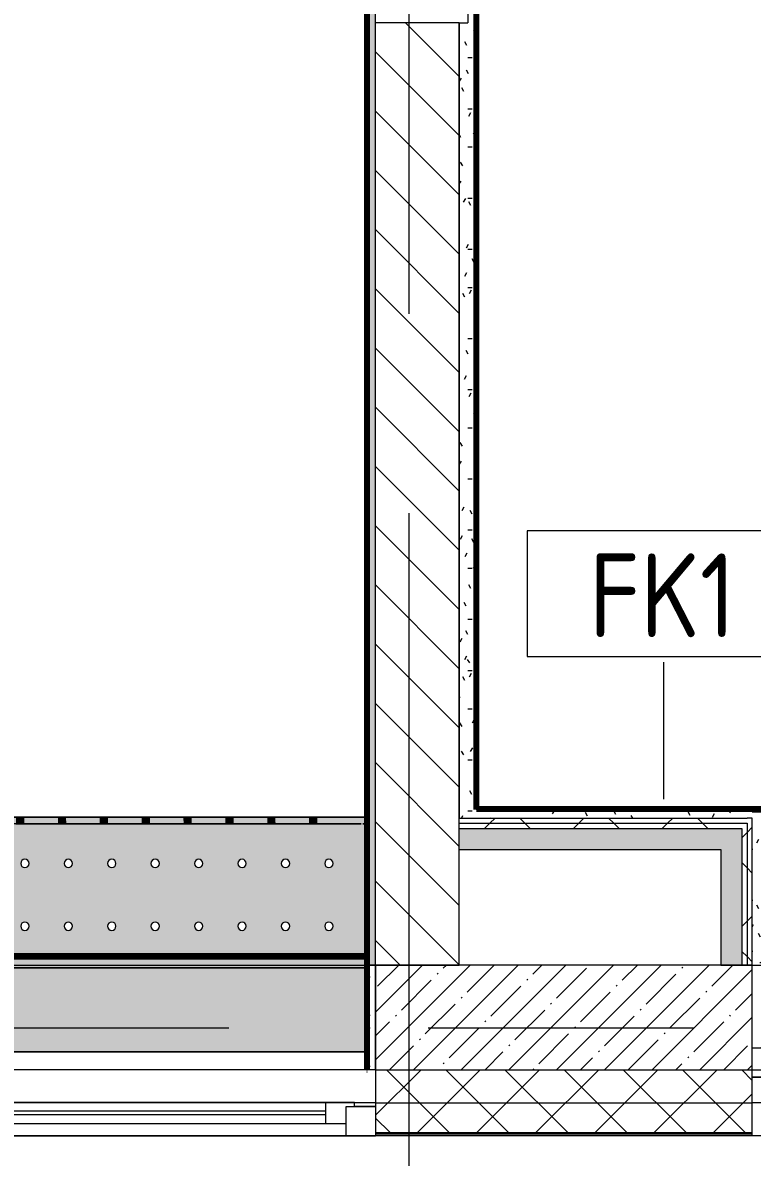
# Model space of a CAD drawing. Header units: millimetres. Extents: x 81731 to 272849, y -8553 to 29000.
# Drawn here: x 106287 to 108030, y -309 to 2400 of the extents above; entities that cross this region are included whole.
import ezdxf

# ---------------------------------------------------------------- set-up
doc = ezdxf.new("R2010")
doc.units = ezdxf.units.MM
doc.linetypes.add('Осевая', pattern=[3175, 635, -476.25, 1587.5, -476.25])
for name, color, linetype, lineweight in [('A-GLAZ', 7, 'Continuous', 9), ('A-GLAZ-1', 7, 'Continuous', 13), ('A-WALL', 7, 'Continuous', 9), ('A-WALL-IDEN', 7, 'Continuous', 9), ('I-WALL', 7, 'Continuous', 9), ('S-COLS', 7, 'Continuous', 9), ('Оси', 7, 'Continuous', 9), ('Оси-2', 7, 'Осевая', 9)]:
    doc.layers.add(name, color=color, linetype=linetype, lineweight=lineweight)
for name, color, linetype, lineweight, true_color in [('A-WALL-1', 7, 'Continuous', 9, 0xc0c0c0), ('I-WALL-17', 7, 'Continuous', 80, 0xffd2ff), ('I-WALL-4', 7, 'Continuous', 9, 0xc0c0c0), ('I-WALL-7', 7, 'Continuous', 80, 0xff80c0), ('S-WALL-ANLY', 7, 'Continuous', 13, 0x008040), ('S-WALL-ANLY-1', 7, 'Continuous', 5, 0x008040), ('Знаки-1', 9, 'Continuous', 9, 0x808080), ('Знаки-2', 7, 'Continuous', 9, 0xc1bbaf), ('Знаки-4', 7, 'Continuous', 9, 0xaba79f), ('Знаки-5', 7, 'Continuous', 9, 0xd4ccbd), ('Знаки-6', 7, 'Continuous', 9, 0xd1cabb), ('Знаки-7', 7, 'Continuous', 9, 0xccc5b7), ('Знаки-8', 7, 'Continuous', 9, 0xd5cdbe)]:
    doc.layers.add(name, color=color, linetype=linetype, lineweight=lineweight, true_color=true_color)
doc.layers.add('Знаки-3', color=7, linetype='Continuous', lineweight=9, transparency=0.5)
doc.styles.add('GOST Common_1', font='GOST_Common.ttf', dxfattribs={"width": 0.9, "height": 200})
pattern_1 = [(0, (0, 0), (121.92, 30.48), [10.058, -81.382, 10.058, -81.382, -487.68]), (0, (0, 0), (121.92, 30.48), [-182.88, 10.058, -172.822, 10.058, -81.382, -213.36]), (0, (0, 0), (121.92, 30.48), [-457.2, 10.058, -50.902, 10.058, -142.342]), (120, (45.72, 15.24), (-87.356454, 90.345817), [10.058, -81.382, 10.058, -81.382, -487.68]), (120, (45.72, 15.24), (-87.356454, 90.345817), [-182.88, 10.058, -172.822, 10.058, -81.382, -213.36]), (120, (45.72, 15.24), (-87.356454, 90.345817), [-457.2, 10.058, -50.902, 10.058, -142.342]), (240, (60.96, 76.2), (-34.563546, -120.825817), [10.058, -81.382, 10.058, -81.382, -487.68]), (240, (60.96, 76.2), (-34.563546, -120.825817), [-182.88, 10.058, -172.822, 10.058, -81.382, -213.36]), (240, (60.96, 76.2), (-34.563546, -120.825817), [-457.2, 10.058, -50.902, 10.058, -142.342])]
pattern_2 = [(45, (0, 0), (-106.06602, 106.06602), []), (135, (0, 0), (-106.06602, -106.06602), [])]

# ---------------------------------------------------------------- blocks, each defined once
blk = doc.blocks.new('120_Окно_СКБ_1Ст - 120_Окно_СКБ_1Ст 900х2500_h_ с форточкой-V5-План отделки стен 2 этажа в осях 23-33')
at = {"layer": 'A-GLAZ'}
for p, q in [((450, -57), (-450, -57)), ((-330, -107), (330, -107)), ((-430, -127), (-422.7, -127)), ((-422.7, -127), (-400, -127)), ((330, -117), (-330, -117)), ((400, -127), (430, -127))]:
    blk.add_line(p, q, dxfattribs=at)
at = {"layer": 'A-GLAZ-1'}
for p, q in [((-450, -127), (-450, -57)), ((-450, -57), (-380, -57)), ((-380, -57), (-380, -127)), ((380, -127), (380, -57)), ((380, -57), (450, -57)), ((450, -57), (450, -127)), ((380, -87), (-380, -87)), ((-380, -87), (-380, -127)), ((-330, -137), (-330, -87)), ((330, -137), (330, -87)), ((380, -127), (380, -87)), ((-380, -127), (-450, -127)), ((-380, -127), (-400, -127)), ((-400, -127), (-400, -137)), ((450, -127), (380, -127)), ((400, -127), (380, -127)), ((400, -137), (400, -127)), ((-400, -137), (400, -137)), ((400, -137), (-400, -137))]:
    blk.add_line(p, q, dxfattribs=at)
blk = doc.blocks.new('120_Окно_СКБ_2Ст_Фрамуга сверху - 120_Окно_СКБ_2Ст_2300х2500_h_ ДОО-22877051-План отделки стен 2 этажа в осях 23-33')
at = {"layer": 'A-GLAZ'}
for p, q in [((1150, 83), (-1150, 83)), ((-1080, 83), (1080, 83)), ((-1030, 33), (470, 33)), ((-1150, 13), (-1100, 13)), ((470, 23), (-1030, 23))]:
    blk.add_line(p, q, dxfattribs=at)
at = {"layer": 'A-GLAZ-1'}
for p, q in [((-1150, 13), (-1150, 83)), ((-1150, 83), (-1080, 83)), ((-1080, 83), (-1080, 13)), ((520, 53), (-1080, 53)), ((-1080, 53), (-1080, 13)), ((-1030, 3), (-1030, 53)), ((-1080, 13), (-1150, 13)), ((-1080, 13), (-1100, 13)), ((-1100, 13), (-1100, 3)), ((-1100, 3), (540, 3)), ((540, 3), (-1100, 3))]:
    blk.add_line(p, q, dxfattribs=at)
blk = doc.blocks.new('Зашивка радиатора_ с перфорацией М7_1 - Зашивка радиатора_ с перфорацией М7_1-V29-План отделки стен 2 этажа в осях 23-33')
at = {"layer": 'Знаки-3'}
for points in [[(1476.9, 380), (-369, 380), (-369, 180), (1890, 180), (1890, 380), (1800.1, 380)], [(1877.3, -163.9), (-369, -163.9), (-369, -179.9), (1890, -179.9), (1890, -163.9), (1877.7, -163.9)], [(-230, -163.9), (-260, -164.5), (-259.3, -179.9), (-220, -179.9), (-220.7, -163.9), (-225.9, -163.9)], [(-239.4, -163.9), (-250, -163.9), (-249.7, -179.9), (-230, -179.9), (-230.3, -163.9), (-237.4, -163.9)], [(-139.3, -163.9), (-160, -163.9), (-159.3, -179.9), (-120, -179.9), (-120.7, -163.9), (-137.4, -163.9)], [(-137.4, -163.9), (-150, -163.9), (-149.7, -179.9), (-130, -179.9), (-130.3, -163.9), (-135, -163.9)], [(-139.3, -163.9), (-150, -163.9), (-149.7, -179.9), (-130, -179.9), (-130.3, -163.9), (-137.4, -163.9)], [(-54.1, -163.9), (-60, -163.9), (-59.3, -179.9), (-20, -179.9), (-20.7, -163.9), (-50, -163.9)], [(-32.9, -163.9), (-50, -163.9), (-49.7, -179.9), (-30, -179.9), (-30.3, -163.9), (-31.3, -163.9)], [(55, -163.9), (40, -163.9), (40.7, -179.9), (80, -179.9), (79.3, -163.9), (57.4, -163.9)], [(52.9, -163.9), (50, -163.9), (50.3, -179.9), (70, -179.9), (69.7, -163.9), (55, -163.9)], [(150.3, -163.9), (140, -163.9), (140.7, -179.9), (180, -179.9), (179.3, -163.9), (151.3, -163.9)], [(150.3, -163.9), (150, -163.9), (150.3, -179.9), (170, -179.9), (169.7, -163.9), (151.3, -163.9)], [(160, -163.9), (150, -163.9), (150.3, -179.9), (170, -179.9), (169.7, -163.9), (162.6, -163.9)], [(277.3, -163.9), (240, -163.9), (240.7, -179.9), (280, -179.9), (279.3, -163.9)], [(270, -163.9), (250, -163.9), (250.3, -179.9), (270, -179.9)], [(355, -163.9), (340, -163.9), (340.7, -179.9), (380, -179.9), (379.3, -163.9), (357.4, -163.9)], [(352.9, -163.9), (350, -163.9), (350.3, -179.9), (370, -179.9), (369.7, -163.9), (355, -163.9)], [(440, -163.9), (440.7, -179.9), (480, -179.9), (479.3, -163.9), (440.7, -163.9)], [(450.3, -163.9), (450, -163.9), (450.3, -179.9), (470, -179.9), (469.7, -163.9), (451.3, -163.9)], [(452.9, -163.9), (450, -163.9), (450.3, -179.9), (470, -179.9), (469.7, -163.9), (455, -163.9)]]:
    blk.add_hatch(color=256, dxfattribs=at).paths.add_polyline_path(points)
h = blk.add_hatch(color=256, dxfattribs=at)
h.paths.add_polyline_path([(1800.1, 180), (-369, 178.9), (-368, 173.1), (1890, 173.1), (1890, 180)])
h.paths.add_polyline_path([(-347.1, 153.1), (-369, 153.1), (-369, -179.9), (1890, -179.9), (1890, 153.1), (-346.2, 153.1)])
h.paths.add_polyline_path([(1590, 90.4), (1595, 89), (1598.7, 85.4), (1600, 80.4), (1598.7, 75.4), (1595, 71.7), (1590, 70.4), (1585, 71.7), (1581.3, 75.4), (1580, 80.4), (1581.3, 85.4), (1585, 89), (1587.4, 90)])
h.paths.add_polyline_path([(1382.5, 90.4), (1387.5, 89), (1391.2, 85.4), (1392.5, 80.4), (1391.2, 75.4), (1387.5, 71.7), (1382.5, 70.4), (1377.5, 71.7), (1373.8, 75.4), (1372.5, 80.4), (1373.8, 85.4), (1377.5, 89), (1379.9, 90)])
h.paths.add_polyline_path([(1278.7, 90.4), (1283.7, 89), (1287.4, 85.4), (1288.7, 80.4), (1287.4, 75.4), (1283.7, 71.7), (1278.7, 70.4), (1273.7, 71.7), (1270.1, 75.4), (1268.7, 80.4), (1270.1, 85.4), (1273.7, 89), (1276.2, 90)])
h.paths.add_polyline_path([(1175, 90.4), (1180, 89), (1183.7, 85.4), (1185, 80.4), (1183.7, 75.4), (1180, 71.7), (1175, 70.4), (1170, 71.7), (1166.3, 75.4), (1165, 80.4), (1166.3, 85.4), (1170, 89), (1172.4, 90)])
h.paths.add_polyline_path([(1486.2, 90.4), (1491.2, 89), (1494.9, 85.4), (1496.2, 80.4), (1494.9, 75.4), (1491.2, 71.7), (1486.2, 70.4), (1481.2, 71.7), (1477.6, 75.4), (1476.2, 80.4), (1477.6, 85.4), (1481.2, 89), (1483.7, 90)])
h.paths.add_polyline_path([(967.5, 90.4), (972.5, 89), (976.2, 85.4), (977.5, 80.4), (976.2, 75.4), (972.5, 71.7), (967.5, 70.4), (962.5, 71.7), (958.8, 75.4), (957.5, 80.4), (958.8, 85.4), (962.5, 89), (964.9, 90)])
h.paths.add_polyline_path([(863.7, 90.4), (868.7, 89), (872.4, 85.4), (873.7, 80.4), (872.4, 75.4), (868.7, 71.7), (863.7, 70.4), (858.7, 71.7), (855.1, 75.4), (853.7, 80.4), (855.1, 85.4), (858.7, 89), (861.2, 90)])
h.paths.add_polyline_path([(1693.7, 90.4), (1698.7, 89), (1702.4, 85.4), (1703.7, 80.4), (1702.4, 75.4), (1698.7, 71.7), (1693.7, 70.4), (1688.7, 71.7), (1685.1, 75.4), (1683.7, 80.4), (1685.1, 85.4), (1688.7, 89), (1691.2, 90)])
h.paths.add_polyline_path([(1071.2, 90.4), (1076.2, 89), (1079.9, 85.4), (1081.2, 80.4), (1079.9, 75.4), (1076.2, 71.7), (1071.2, 70.4), (1066.2, 71.7), (1062.6, 75.4), (1061.2, 80.4), (1062.6, 85.4), (1066.2, 89), (1068.7, 90)])
h.paths.add_polyline_path([(1797.5, 90.4), (1802.5, 89), (1806.2, 85.4), (1807.5, 80.4), (1806.2, 75.4), (1802.5, 71.7), (1797.5, 70.4), (1792.5, 71.7), (1788.8, 75.4), (1787.5, 80.4), (1788.8, 85.4), (1792.5, 89), (1794.9, 90)])
h.paths.add_polyline_path([(137.5, 90.4), (142.5, 89), (146.2, 85.4), (147.5, 80.4), (146.2, 75.4), (142.5, 71.7), (137.5, 70.4), (132.5, 71.7), (128.8, 75.4), (127.5, 80.4), (128.8, 85.4), (132.5, 89), (134.9, 90)])
h.paths.add_polyline_path([(448.7, 90.4), (453.7, 89), (457.4, 85.4), (458.7, 80.4), (457.4, 75.4), (453.7, 71.7), (448.7, 70.4), (443.7, 71.7), (440.1, 75.4), (438.7, 80.4), (440.1, 85.4), (443.7, 89), (446.2, 90)])
h.paths.add_polyline_path([(345, 90.4), (350, 89), (353.7, 85.4), (355, 80.4), (353.7, 75.4), (350, 71.7), (345, 70.4), (340, 71.7), (336.3, 75.4), (335, 80.4), (336.3, 85.4), (340, 89), (342.4, 90)])
h.paths.add_polyline_path([(241.2, 90.4), (246.2, 89), (249.9, 85.4), (251.2, 80.4), (249.9, 75.4), (246.2, 71.7), (241.2, 70.4), (236.2, 71.7), (232.6, 75.4), (231.2, 80.4), (232.6, 85.4), (236.2, 89), (238.7, 90)])
h.paths.add_polyline_path([(-70, 90.4), (-65, 89), (-61.3, 85.4), (-60, 80.4), (-61.3, 75.4), (-65, 71.7), (-70, 70.4), (-75, 71.7), (-78.7, 75.4), (-80, 80.4), (-78.7, 85.4), (-75, 89), (-72.6, 90)])
h.paths.add_polyline_path([(-277.5, 90.4), (-272.5, 89), (-268.8, 85.4), (-267.5, 80.4), (-268.8, 75.4), (-272.5, 71.7), (-277.5, 70.4), (-282.5, 71.7), (-286.2, 75.4), (-287.5, 80.4), (-286.2, 85.4), (-282.5, 89), (-280.1, 90)])
h.paths.add_polyline_path([(-173.8, 90.4), (-168.8, 89), (-165.1, 85.4), (-163.8, 80.4), (-165.1, 75.4), (-168.8, 71.7), (-173.8, 70.4), (-178.8, 71.7), (-182.4, 75.4), (-183.8, 80.4), (-182.4, 85.4), (-178.8, 89), (-176.3, 90)])
h.paths.add_polyline_path([(656.2, 90.4), (661.2, 89), (664.9, 85.4), (666.2, 80.4), (664.9, 75.4), (661.2, 71.7), (656.2, 70.4), (651.2, 71.7), (647.6, 75.4), (646.2, 80.4), (647.6, 85.4), (651.2, 89), (653.7, 90)])
h.paths.add_polyline_path([(552.5, 90.4), (557.5, 89), (561.2, 85.4), (562.5, 80.4), (561.2, 75.4), (557.5, 71.7), (552.5, 70.4), (547.5, 71.7), (543.8, 75.4), (542.5, 80.4), (543.8, 85.4), (547.5, 89), (549.9, 90)])
h.paths.add_polyline_path([(33.7, 90.4), (38.7, 89), (42.4, 85.4), (43.7, 80.4), (42.4, 75.4), (38.7, 71.7), (33.7, 70.4), (28.7, 71.7), (25.1, 75.4), (23.7, 80.4), (25.1, 85.4), (28.7, 89), (31.2, 90)])
h.paths.add_polyline_path([(760, 90.4), (765, 89), (768.7, 85.4), (770, 80.4), (768.7, 75.4), (765, 71.7), (760, 70.4), (755, 71.7), (751.3, 75.4), (750, 80.4), (751.3, 85.4), (755, 89), (757.4, 90)])
h.paths.add_polyline_path([(967.5, -59.6), (972.5, -61), (976.2, -64.6), (977.5, -69.6), (976.2, -74.6), (972.5, -78.3), (967.5, -79.6), (962.5, -78.3), (958.8, -74.6), (957.5, -69.6), (958.8, -64.6), (962.5, -61), (964.9, -60)])
h.paths.add_polyline_path([(1071.2, -59.6), (1076.2, -61), (1079.9, -64.6), (1081.2, -69.6), (1079.9, -74.6), (1076.2, -78.3), (1071.2, -79.6), (1066.2, -78.3), (1062.6, -74.6), (1061.2, -69.6), (1062.6, -64.6), (1066.2, -61), (1068.7, -60)])
h.paths.add_polyline_path([(1590, -59.6), (1595, -61), (1598.7, -64.6), (1600, -69.6), (1598.7, -74.6), (1595, -78.3), (1590, -79.6), (1585, -78.3), (1581.3, -74.6), (1580, -69.6), (1581.3, -64.6), (1585, -61), (1587.4, -60)])
h.paths.add_polyline_path([(1382.5, -59.6), (1387.5, -61), (1391.2, -64.6), (1392.5, -69.6), (1391.2, -74.6), (1387.5, -78.3), (1382.5, -79.6), (1377.5, -78.3), (1373.8, -74.6), (1372.5, -69.6), (1373.8, -64.6), (1377.5, -61), (1379.9, -60)])
h.paths.add_polyline_path([(760, -59.6), (765, -61), (768.7, -64.6), (770, -69.6), (768.7, -74.6), (765, -78.3), (760, -79.6), (755, -78.3), (751.3, -74.6), (750, -69.6), (751.3, -64.6), (755, -61), (757.4, -60)])
h.paths.add_polyline_path([(1486.2, -59.6), (1491.2, -61), (1494.9, -64.6), (1496.2, -69.6), (1494.9, -74.6), (1491.2, -78.3), (1486.2, -79.6), (1481.2, -78.3), (1477.6, -74.6), (1476.2, -69.6), (1477.6, -64.6), (1481.2, -61), (1483.7, -60)])
h.paths.add_polyline_path([(863.7, -59.6), (868.7, -61), (872.4, -64.6), (873.7, -69.6), (872.4, -74.6), (868.7, -78.3), (863.7, -79.6), (858.7, -78.3), (855.1, -74.6), (853.7, -69.6), (855.1, -64.6), (858.7, -61), (861.2, -60)])
h.paths.add_polyline_path([(1278.7, -59.6), (1283.7, -61), (1287.4, -64.6), (1288.7, -69.6), (1287.4, -74.6), (1283.7, -78.3), (1278.7, -79.6), (1273.7, -78.3), (1270.1, -74.6), (1268.7, -69.6), (1270.1, -64.6), (1273.7, -61), (1276.2, -60)])
h.paths.add_polyline_path([(1175, -59.6), (1180, -61), (1183.7, -64.6), (1185, -69.6), (1183.7, -74.6), (1180, -78.3), (1175, -79.6), (1170, -78.3), (1166.3, -74.6), (1165, -69.6), (1166.3, -64.6), (1170, -61), (1172.4, -60)])
h.paths.add_polyline_path([(1693.7, -59.6), (1698.7, -61), (1702.4, -64.6), (1703.7, -69.6), (1702.4, -74.6), (1698.7, -78.3), (1693.7, -79.6), (1688.7, -78.3), (1685.1, -74.6), (1683.7, -69.6), (1685.1, -64.6), (1688.7, -61), (1691.2, -60)])
h.paths.add_polyline_path([(1797.5, -59.6), (1802.5, -61), (1806.2, -64.6), (1807.5, -69.6), (1806.2, -74.6), (1802.5, -78.3), (1797.5, -79.6), (1792.5, -78.3), (1788.8, -74.6), (1787.5, -69.6), (1788.8, -64.6), (1792.5, -61), (1794.9, -60)])
h.paths.add_polyline_path([(-277.5, -59.6), (-272.5, -61), (-268.8, -64.6), (-267.5, -69.6), (-268.8, -74.6), (-272.5, -78.3), (-277.5, -79.6), (-282.5, -78.3), (-286.2, -74.6), (-287.5, -69.6), (-286.2, -64.6), (-282.5, -61), (-280.1, -60)])
h.paths.add_polyline_path([(552.5, -59.6), (557.5, -61), (561.2, -64.6), (562.5, -69.6), (561.2, -74.6), (557.5, -78.3), (552.5, -79.6), (547.5, -78.3), (543.8, -74.6), (542.5, -69.6), (543.8, -64.6), (547.5, -61), (549.9, -60)])
h.paths.add_polyline_path([(33.7, -59.6), (38.7, -61), (42.4, -64.6), (43.7, -69.6), (42.4, -74.6), (38.7, -78.3), (33.7, -79.6), (28.7, -78.3), (25.1, -74.6), (23.7, -69.6), (25.1, -64.6), (28.7, -61), (31.2, -60)])
h.paths.add_polyline_path([(137.5, -59.6), (142.5, -61), (146.2, -64.6), (147.5, -69.6), (146.2, -74.6), (142.5, -78.3), (137.5, -79.6), (132.5, -78.3), (128.8, -74.6), (127.5, -69.6), (128.8, -64.6), (132.5, -61), (134.9, -60)])
h.paths.add_polyline_path([(448.7, -59.6), (453.7, -61), (457.4, -64.6), (458.7, -69.6), (457.4, -74.6), (453.7, -78.3), (448.7, -79.6), (443.7, -78.3), (440.1, -74.6), (438.7, -69.6), (440.1, -64.6), (443.7, -61), (446.2, -60)])
h.paths.add_polyline_path([(-173.8, -59.6), (-168.8, -61), (-165.1, -64.6), (-163.8, -69.6), (-165.1, -74.6), (-168.8, -78.3), (-173.8, -79.6), (-178.8, -78.3), (-182.4, -74.6), (-183.8, -69.6), (-182.4, -64.6), (-178.8, -61), (-176.3, -60)])
h.paths.add_polyline_path([(656.2, -59.6), (661.2, -61), (664.9, -64.6), (666.2, -69.6), (664.9, -74.6), (661.2, -78.3), (656.2, -79.6), (651.2, -78.3), (647.6, -74.6), (646.2, -69.6), (647.6, -64.6), (651.2, -61), (653.7, -60)])
h.paths.add_polyline_path([(241.2, -59.6), (246.2, -61), (249.9, -64.6), (251.2, -69.6), (249.9, -74.6), (246.2, -78.3), (241.2, -79.6), (236.2, -78.3), (232.6, -74.6), (231.2, -69.6), (232.6, -64.6), (236.2, -61), (238.7, -60)])
h.paths.add_polyline_path([(-70, -59.6), (-65, -61), (-61.3, -64.6), (-60, -69.6), (-61.3, -74.6), (-65, -78.3), (-70, -79.6), (-75, -78.3), (-78.7, -74.6), (-80, -69.6), (-78.7, -64.6), (-75, -61), (-72.6, -60)])
h.paths.add_polyline_path([(345, -59.6), (350, -61), (353.7, -64.6), (355, -69.6), (353.7, -74.6), (350, -78.3), (345, -79.6), (340, -78.3), (336.3, -74.6), (335, -69.6), (336.3, -64.6), (340, -61), (342.4, -60)])
at = {"layer": 'Знаки-1'}
for p, q in [((1890, 380), (-369, 380)), ((-369, 180), (1890, 180)), ((1890, 180), (-369, 180)), ((-369, -179.9), (1885, -179.9))]:
    blk.add_line(p, q, dxfattribs=at)
for centre, start, end in [((-277.5, 80.4), 0, 180), ((-173.8, 80.4), 0, 180), ((-70, 80.4), 0, 180), ((33.7, 80.4), 0, 180), ((137.5, 80.4), 0, 180), ((241.2, 80.4), 0, 180), ((345, 80.4), 0, 180), ((448.7, 80.4), 0, 180), ((-277.5, 80.4), 180, 360), ((-173.8, 80.4), 180, 0), ((-70, 80.4), 180, 0), ((33.7, 80.4), 180, 360), ((137.5, 80.4), 180, 0), ((241.2, 80.4), 180, 0), ((345, 80.4), 180, 0), ((448.7, 80.4), 180, 0), ((-277.5, -69.6), 0, 180), ((-277.5, -69.6), 180, 0), ((-173.8, -69.6), 0, 180), ((-173.8, -69.6), 180, 0), ((-70, -69.6), 0, 180), ((-70, -69.6), 180, 0), ((33.7, -69.6), 0, 180), ((33.7, -69.6), 180, 0), ((137.5, -69.6), 0, 180), ((137.5, -69.6), 180, 0), ((241.2, -69.6), 0, 180), ((241.2, -69.6), 180, 0), ((345, -69.6), 0, 180), ((345, -69.6), 180, 0), ((448.7, -69.6), 0, 180), ((448.7, -69.6), 180, 0)]:
    blk.add_arc(centre, 10, start, end, dxfattribs=at)
at = {"layer": 'Знаки-2'}
for p, q in [((1885, 180), (-369, 180)), ((-369, 180), (1885, 180)), ((-358.3, -163.9), (-369, -163.9)), ((-369, -179.9), (-260, -179.9)), ((-339.2, -163.9), (-354.9, -163.9)), ((-322.7, -163.9), (-338.4, -163.9)), ((-260, -163.9), (-322.1, -163.9)), ((-260, -163.9), (-250, -163.9)), ((-250, -163.9), (-260, -163.9)), ((-260, -179.9), (-250, -179.9)), ((-250, -179.9), (-260, -179.9)), ((-250, -163.9), (-240, -163.9)), ((-240, -163.9), (-250, -163.9)), ((-250, -179.9), (-230, -179.9)), ((-230, -179.9), (-250, -179.9)), ((-239.4, -163.9), (-230, -163.9)), ((-230, -163.9), (-239.4, -163.9)), ((-230, -163.9), (-222.8, -163.9)), ((-222.8, -163.9), (-230, -163.9)), ((-230, -179.9), (-220, -179.9)), ((-220, -179.9), (-230, -179.9)), ((-222.7, -163.9), (-220, -163.9)), ((-220, -163.9), (-222.7, -163.9)), ((-160, -163.9), (-220, -163.9)), ((-220, -179.9), (-160, -179.9)), ((-160, -163.9), (-150, -163.9)), ((-150, -163.9), (-160, -163.9)), ((-160, -179.9), (-150, -179.9)), ((-150, -179.9), (-160, -179.9)), ((-150, -163.9), (-130, -163.9)), ((-130, -163.9), (-150, -163.9)), ((-150, -179.9), (-130, -179.9)), ((-130, -179.9), (-150, -179.9)), ((-130, -163.9), (-120, -163.9)), ((-120, -163.9), (-130, -163.9)), ((-130, -179.9), (-120, -179.9)), ((-120, -179.9), (-130, -179.9)), ((-60, -163.9), (-120, -163.9)), ((-120, -179.9), (-60, -179.9)), ((-60, -163.9), (-20, -163.9)), ((-20, -163.9), (-60, -163.9)), ((-60, -179.9), (-20, -179.9)), ((-20, -179.9), (-60, -179.9)), ((40, -163.9), (-20, -163.9)), ((-20, -179.9), (40, -179.9)), ((40, -163.9), (50, -163.9)), ((50, -163.9), (40, -163.9)), ((40, -179.9), (50, -179.9)), ((50, -179.9), (40, -179.9)), ((50, -163.9), (70, -163.9)), ((70, -163.9), (50, -163.9)), ((50, -179.9), (70, -179.9)), ((70, -179.9), (50, -179.9)), ((70, -163.9), (80, -163.9)), ((80, -163.9), (70, -163.9)), ((70, -179.9), (80, -179.9)), ((80, -179.9), (70, -179.9)), ((140, -163.9), (80, -163.9)), ((80, -179.9), (140, -179.9)), ((140, -163.9), (150, -163.9)), ((150, -163.9), (140, -163.9)), ((140, -179.9), (150, -179.9)), ((150, -179.9), (140, -179.9)), ((150, -163.9), (170, -163.9)), ((170, -163.9), (150, -163.9)), ((150, -179.9), (170, -179.9)), ((170, -179.9), (150, -179.9)), ((170, -163.9), (180, -163.9)), ((180, -163.9), (170, -163.9)), ((170, -179.9), (180, -179.9)), ((180, -179.9), (170, -179.9)), ((240, -163.9), (180, -163.9)), ((180, -179.9), (240, -179.9)), ((240, -163.9), (280, -163.9)), ((280, -163.9), (240, -163.9)), ((240, -179.9), (280, -179.9)), ((280, -179.9), (240, -179.9)), ((340, -163.9), (280, -163.9)), ((280, -179.9), (340, -179.9)), ((340, -163.9), (350, -163.9)), ((350, -163.9), (340, -163.9)), ((340, -179.9), (350, -179.9)), ((350, -179.9), (340, -179.9)), ((350, -163.9), (370, -163.9)), ((370, -163.9), (350, -163.9)), ((350, -179.9), (370, -179.9)), ((370, -179.9), (350, -179.9)), ((370, -163.9), (380, -163.9)), ((380, -163.9), (370, -163.9)), ((370, -179.9), (380, -179.9)), ((380, -179.9), (370, -179.9)), ((440, -163.9), (380, -163.9)), ((380, -179.9), (440, -179.9)), ((440, -163.9), (450, -163.9)), ((450, -163.9), (440, -163.9)), ((440, -179.9), (450, -179.9)), ((450, -179.9), (440, -179.9)), ((450, -163.9), (470, -163.9)), ((470, -163.9), (450, -163.9)), ((450, -179.9), (470, -179.9)), ((470, -179.9), (450, -179.9))]:
    blk.add_line(p, q, dxfattribs=at)
at = {"layer": 'Знаки-4'}
for p, q in [((-369, 380), (1890, 380)), ((-369, -163.9), (-358.3, -163.9)), ((1885, -179.9), (-369, -179.9)), ((1879, -179.9), (-369, -179.9)), ((-354.9, -163.9), (-339.2, -163.9)), ((-338.4, -163.9), (-322.7, -163.9)), ((-322.1, -163.9), (1842.1, -163.9))]:
    blk.add_line(p, q, dxfattribs=at)
for centre, start, end in [((-277.5, 80.4), 0, 180), ((-173.8, 80.4), 0, 180), ((-70, 80.4), 0, 180), ((33.7, 80.4), 0, 180), ((137.5, 80.4), 0, 180), ((241.2, 80.4), 0, 180), ((345, 80.4), 0, 180), ((448.7, 80.4), 0, 180), ((-277.5, 80.4), 180, 360), ((-173.8, 80.4), 180, 360), ((-70, 80.4), 180, 360), ((33.7, 80.4), 180, 360), ((137.5, 80.4), 180, 360), ((241.2, 80.4), 180, 0), ((345, 80.4), 180, 360), ((448.7, 80.4), 180, 0), ((-277.5, -69.6), 0, 180), ((-277.5, -69.6), 180, 360), ((-173.8, -69.6), 0, 180), ((-173.8, -69.6), 180, 360), ((-70, -69.6), 0, 180), ((-70, -69.6), 180, 360), ((33.7, -69.6), 0, 180), ((33.7, -69.6), 180, 360), ((137.5, -69.6), 0, 180), ((137.5, -69.6), 180, 360), ((241.2, -69.6), 0, 180), ((241.2, -69.6), 180, 360), ((345, -69.6), 0, 180), ((345, -69.6), 180, 360), ((448.7, -69.6), 0, 180), ((448.7, -69.6), 180, 360)]:
    blk.add_arc(centre, 10, start, end, dxfattribs=at)
at = {"layer": 'Знаки-5'}
for p, q in [((-145.2, -163.9), (-148.7, -163.9)), ((-148.7, -179.9), (-145.2, -179.9)), ((-140, -163.9), (-145, -163.9)), ((-145, -179.9), (-140, -179.9)), ((-135, -163.9), (-139.3, -163.9)), ((-139.3, -179.9), (-135, -179.9)), ((-131.3, -163.9), (-134.8, -163.9)), ((-134.8, -179.9), (-131.3, -179.9)), ((154.8, -163.9), (151.3, -163.9)), ((151.3, -179.9), (154.8, -179.9)), ((165, -163.9), (155, -163.9)), ((155, -179.9), (165, -179.9)), ((168.7, -163.9), (165.2, -163.9)), ((165.2, -179.9), (168.7, -179.9)), ((454.8, -163.9), (451.3, -163.9)), ((451.3, -179.9), (454.8, -179.9))]:
    blk.add_line(p, q, dxfattribs=at)
at = {"layer": 'Знаки-6'}
for p, q in [((-245.2, -163.9), (-248.7, -163.9)), ((-248.7, -179.9), (-245.2, -179.9)), ((-240, -163.9), (-245, -163.9)), ((-245, -179.9), (-235, -179.9)), ((-235, -163.9), (-239.4, -163.9)), ((-231.3, -163.9), (-234.8, -163.9)), ((-234.8, -179.9), (-231.3, -179.9)), ((-148.7, -163.9), (-145.2, -163.9)), ((-145.2, -163.9), (-148.7, -163.9)), ((-148.7, -179.9), (-145.2, -179.9)), ((-145.2, -179.9), (-148.7, -179.9)), ((-145, -163.9), (-135, -163.9)), ((-135, -163.9), (-145, -163.9)), ((-145, -179.9), (-135, -179.9)), ((-135, -179.9), (-145, -179.9)), ((-134.8, -163.9), (-131.3, -163.9)), ((-131.3, -163.9), (-134.8, -163.9)), ((-134.8, -179.9), (-131.3, -179.9)), ((-131.3, -179.9), (-134.8, -179.9)), ((-45.2, -163.9), (-48.7, -163.9)), ((-48.7, -179.9), (-45.2, -179.9)), ((-35, -163.9), (-45, -163.9)), ((-45, -179.9), (-35, -179.9)), ((-31.3, -163.9), (-34.8, -163.9)), ((-34.8, -179.9), (-31.3, -179.9)), ((54.8, -163.9), (51.3, -163.9)), ((51.3, -179.9), (54.8, -179.9)), ((65, -163.9), (55, -163.9)), ((55, -179.9), (65, -179.9)), ((68.7, -163.9), (65.2, -163.9)), ((65.2, -179.9), (68.7, -179.9)), ((151.3, -163.9), (154.8, -163.9)), ((154.8, -163.9), (151.3, -163.9)), ((151.3, -179.9), (154.8, -179.9)), ((154.8, -179.9), (151.3, -179.9)), ((155, -163.9), (160, -163.9)), ((165, -163.9), (155, -163.9)), ((155, -179.9), (165, -179.9)), ((165, -179.9), (155, -179.9)), ((160, -163.9), (165, -163.9)), ((165.2, -163.9), (168.7, -163.9)), ((168.7, -163.9), (165.2, -163.9)), ((165.2, -179.9), (168.7, -179.9)), ((168.7, -179.9), (165.2, -179.9)), ((254.8, -163.9), (251.3, -163.9)), ((251.3, -179.9), (254.8, -179.9)), ((265, -163.9), (255, -163.9)), ((255, -179.9), (265, -179.9)), ((268.7, -163.9), (265.2, -163.9)), ((265.2, -179.9), (268.7, -179.9)), ((354.8, -163.9), (351.3, -163.9)), ((351.3, -179.9), (354.8, -179.9)), ((365, -163.9), (355, -163.9)), ((355, -179.9), (365, -179.9)), ((368.7, -163.9), (365.2, -163.9)), ((365.2, -179.9), (368.7, -179.9)), ((451.3, -163.9), (454.8, -163.9)), ((454.8, -163.9), (451.3, -163.9)), ((451.3, -179.9), (454.8, -179.9)), ((454.8, -179.9), (451.3, -179.9))]:
    blk.add_line(p, q, dxfattribs=at)
at = {"layer": 'Знаки-7'}
for p, q in [((-250, -163.9), (-259.3, -163.9)), ((-259.3, -179.9), (-250, -179.9)), ((-248.7, -163.9), (-245.2, -163.9)), ((-245.2, -163.9), (-248.7, -163.9)), ((-248.7, -179.9), (-245.2, -179.9)), ((-245.2, -179.9), (-248.7, -179.9)), ((-245, -163.9), (-240, -163.9)), ((-240, -163.9), (-245, -163.9)), ((-245, -179.9), (-235, -179.9)), ((-240, -179.9), (-245, -179.9)), ((-235, -179.9), (-240, -179.9)), ((-239.4, -163.9), (-235, -163.9)), ((-235, -163.9), (-239.4, -163.9)), ((-234.8, -163.9), (-231.3, -163.9)), ((-231.3, -163.9), (-234.8, -163.9)), ((-234.8, -179.9), (-231.3, -179.9)), ((-231.3, -179.9), (-234.8, -179.9)), ((-222.8, -163.9), (-230, -163.9)), ((-230, -179.9), (-220.7, -179.9)), ((-220.7, -163.9), (-222.7, -163.9)), ((-150, -163.9), (-159.3, -163.9)), ((-159.3, -179.9), (-150, -179.9)), ((-150, -163.9), (-130, -163.9)), ((-145, -163.9), (-150, -163.9)), ((-150, -179.9), (-140, -179.9)), ((-130, -179.9), (-150, -179.9)), ((-130, -163.9), (-145, -163.9)), ((-140, -179.9), (-131.3, -179.9)), ((-131.3, -179.9), (-130, -179.9)), ((-120.7, -163.9), (-130, -163.9)), ((-130, -179.9), (-120.7, -179.9)), ((-50, -163.9), (-59.3, -163.9)), ((-59.3, -179.9), (-50, -179.9)), ((-50, -163.9), (-45.2, -163.9)), ((-45.2, -163.9), (-50, -163.9)), ((-50, -179.9), (-45.2, -179.9)), ((-45.2, -179.9), (-50, -179.9)), ((-45, -163.9), (-35, -163.9)), ((-35, -163.9), (-45, -163.9)), ((-45, -179.9), (-35, -179.9)), ((-35, -179.9), (-45, -179.9)), ((-34.8, -163.9), (-30, -163.9)), ((-30, -163.9), (-34.8, -163.9)), ((-34.8, -179.9), (-30, -179.9)), ((-30, -179.9), (-34.8, -179.9)), ((-20.7, -163.9), (-30, -163.9)), ((-30, -179.9), (-20.7, -179.9)), ((50, -163.9), (40.7, -163.9)), ((40.7, -179.9), (50, -179.9)), ((51.3, -163.9), (54.8, -163.9)), ((54.8, -163.9), (51.3, -163.9)), ((51.3, -179.9), (54.8, -179.9)), ((54.8, -179.9), (51.3, -179.9)), ((55, -163.9), (65, -163.9)), ((65, -163.9), (55, -163.9)), ((55, -179.9), (65, -179.9)), ((60, -179.9), (55, -179.9)), ((65, -179.9), (60, -179.9)), ((65.2, -163.9), (68.7, -163.9)), ((68.7, -163.9), (65.2, -163.9)), ((65.2, -179.9), (68.7, -179.9)), ((68.7, -179.9), (65.2, -179.9)), ((79.3, -163.9), (70, -163.9)), ((70, -179.9), (79.3, -179.9)), ((150, -163.9), (140.7, -163.9)), ((140.7, -179.9), (150, -179.9)), ((150, -163.9), (170, -163.9)), ((155, -163.9), (150, -163.9)), ((150, -179.9), (160, -179.9)), ((170, -179.9), (150, -179.9)), ((170, -163.9), (155, -163.9)), ((160, -179.9), (168.7, -179.9)), ((168.7, -179.9), (170, -179.9)), ((179.3, -163.9), (170, -163.9)), ((170, -179.9), (179.3, -179.9)), ((250, -163.9), (240.7, -163.9)), ((240.7, -179.9), (250, -179.9)), ((250, -163.9), (254.8, -163.9)), ((251.3, -163.9), (250, -163.9)), ((250, -179.9), (254.8, -179.9)), ((254.8, -179.9), (250, -179.9)), ((254.8, -163.9), (251.3, -163.9)), ((255, -163.9), (257.4, -163.9)), ((260, -163.9), (255, -163.9)), ((255, -179.9), (260, -179.9)), ((260, -179.9), (255, -179.9)), ((257.4, -163.9), (265, -163.9)), ((265, -163.9), (260, -163.9)), ((260, -179.9), (265, -179.9)), ((265, -179.9), (260, -179.9)), ((265.2, -163.9), (270, -163.9)), ((268.7, -163.9), (265.2, -163.9)), ((265.2, -179.9), (270, -179.9)), ((268.7, -179.9), (265.2, -179.9)), ((270, -163.9), (268.7, -163.9)), ((270, -179.9), (268.7, -179.9)), ((279.3, -163.9), (270, -163.9)), ((270, -179.9), (279.3, -179.9)), ((345.5, -163.9), (340.7, -163.9)), ((340.7, -179.9), (345.5, -179.9)), ((350, -163.9), (345.9, -163.9)), ((345.9, -179.9), (350, -179.9)), ((351.3, -163.9), (354.8, -163.9)), ((354.8, -163.9), (351.3, -163.9)), ((351.3, -179.9), (354.8, -179.9)), ((354.8, -179.9), (351.3, -179.9)), ((355, -163.9), (365, -163.9)), ((365, -163.9), (355, -163.9)), ((355, -179.9), (365, -179.9)), ((365, -179.9), (355, -179.9)), ((365.2, -163.9), (368.7, -163.9)), ((368.7, -163.9), (365.2, -163.9)), ((365.2, -179.9), (368.7, -179.9)), ((368.7, -179.9), (365.2, -179.9)), ((379.3, -163.9), (370, -163.9)), ((370, -179.9), (379.3, -179.9)), ((450, -163.9), (440.7, -163.9)), ((440.7, -179.9), (450, -179.9)), ((450, -163.9), (470, -163.9)), ((460, -163.9), (450, -163.9)), ((450, -179.9), (470, -179.9)), ((470, -179.9), (450, -179.9))]:
    blk.add_line(p, q, dxfattribs=at)
blk = doc.blocks.new('М_стена_0001 - Типоразмер_без рамки-25382661-План отделки стен 2 этажа в осях 23-33')
at = {"layer": 'A-WALL-IDEN'}
for p, q in [((3.258, 1.523), (-3.273, 1.523)), ((-3.273, 1.523), (-3.273, -1.477)), ((3.258, -1.477), (3.258, 1.523)), ((-3.273, -1.477), (3.258, -1.477))]:
    blk.add_line(p, q, dxfattribs=at)

msp = doc.modelspace()

# ---------------------------------------------------------------- hatches: boundary and pattern name
at = {"layer": 'A-WALL'}
h = msp.add_hatch(dxfattribs=at)
h.set_pattern_fill('FP_1', color=256, style=0, pattern_type=2)
h.set_pattern_definition([(45, (0, 0), (-70.71068, 70.71068), []), (135, (0, 0), (-70.71068, -70.71068), [])])
h.paths.add_polyline_path([(119330, -250), (119330, -100), (117930, -100), (117930, -250)])
h.paths.add_polyline_path([(123730, -250), (125080, -250), (125080, -100), (123730, -100), (123730, -126.5)])
h.paths.add_polyline_path([(122030, -250), (122830, -250), (122830, -100), (122030, -100), (122030, -126.5)])
h.paths.add_polyline_path([(113680, -250), (113680, -100), (112530, -100), (112530, -250)])
h.paths.add_polyline_path([(99930, -250), (99930, -100), (95680, -100), (95680, -250)])
h.paths.add_polyline_path([(104830, -250), (104830, -100), (103780, -100), (103780, -250)])
h.paths.add_polyline_path([(114580, -250), (115630, -250), (115630, -100), (114580, -100), (114580, -126.5)])
h.paths.add_polyline_path([(102880, -250), (102880, -100), (100830, -100), (100830, -250)])
h.paths.add_polyline_path([(110230, -250), (110230, -100), (108930, -100), (108930, -250)])
h.paths.add_polyline_path([(108030, -250), (108030, -100), (107130, -100), (107130, -250)])
h.paths.add_polyline_path([(121130, -250), (121130, -100), (120230, -100), (120230, -250), (120779.7, -250)])
h.paths.add_polyline_path([(94780, -250), (94780, -100), (93630, -100), (93630, -250)])
h.paths.add_polyline_path([(92730, -250), (92730, -100), (91930, -100), (91930, -250)])
h.paths.add_polyline_path([(91030, -250), (91030, -100), (89210, -100), (89210, -250), (89748.6, -250)])
at = {"layer": 'I-WALL'}
h = msp.add_hatch(dxfattribs=at)
h.set_pattern_fill('FP_39', color=256, style=0, pattern_type=2)
h.set_pattern_definition(pattern_1)
h.paths.add_polyline_path([(107130, 150), (107130, 10400), (107110, 10400), (107110, 150)])
h = msp.add_hatch(dxfattribs=at)
h.set_pattern_fill('FP_4', color=256, style=0, pattern_type=2)
h.set_pattern_definition([(135, (0, 0), (-70.71068, -70.71068), [])])
h.paths.add_polyline_path([(107330, 150), (107330, 2400), (107130, 2400), (107130, 150), (107203.6, 150)])
h = msp.add_hatch(dxfattribs=at)
h.set_pattern_fill('FP_39', color=256, style=0, pattern_type=2)
h.set_pattern_definition(pattern_1)
h.paths.add_polyline_path([(107370, 501), (107370, 2400), (107330, 2400), (107330, 501)])
h = msp.add_hatch(dxfattribs=at)
h.set_pattern_fill('FP_39', color=256, style=0, pattern_type=2)
h.set_pattern_definition(pattern_1)
h.paths.add_polyline_path([(108030, 501), (108030, 521), (107370, 521), (107370, 501), (108011.7, 501)])
h = msp.add_hatch(dxfattribs=at)
h.set_pattern_fill('FP_39', color=256, style=0, pattern_type=2)
h.set_pattern_definition(pattern_1)
h.paths.add_polyline_path([(108050, 150), (108050, 521), (108030, 521), (108030, 150)])
h = msp.add_hatch(dxfattribs=at)
h.set_pattern_fill('FP_40', color=256, style=0, pattern_type=2)
h.set_pattern_definition(pattern_2)
h.paths.add_polyline_path([(107955, 488.5), (108017.5, 488.5), (108017.5, 501), (107330, 501), (107330, 488.5), (107850.1, 488.5)])
h = msp.add_hatch(dxfattribs=at)
h.set_pattern_fill('FP_40', color=256, style=0, pattern_type=2)
h.set_pattern_definition(pattern_2)
h.paths.add_polyline_path([(107955, 476), (108005, 476), (108005, 488.5), (107330, 488.5), (107330, 476), (107850.1, 476)])
h = msp.add_hatch(dxfattribs=at)
h.set_pattern_fill('FP_40', color=256, style=0, pattern_type=2)
h.set_pattern_definition(pattern_2)
h.paths.add_polyline_path([(108011.7, 150), (108017.5, 150), (108017.5, 488.5), (108005, 488.5), (108005, 150)])
h = msp.add_hatch(dxfattribs=at)
h.set_pattern_fill('FP_40', color=256, style=0, pattern_type=2)
h.set_pattern_definition(pattern_2)
h.paths.add_polyline_path([(108017.5, 150), (108030, 150), (108030, 501), (108017.5, 501), (108017.5, 264.8)])
for points in [[(107330, 426), (107955, 426), (107955, 476), (107330, 476)], [(107955, 150), (108005, 150), (108005, 476), (107955, 476), (107955, 395.2)]]:
    msp.add_hatch(color=256, dxfattribs=at).paths.add_polyline_path(points)
h = msp.add_hatch(dxfattribs=at)
h.set_pattern_fill('FP_39', color=256, style=0, pattern_type=2)
h.set_pattern_definition(pattern_1)
h.paths.add_polyline_path([(107109, 150), (107110, 150), (107109, 170), (101965, 170), (101965, 150), (107042, 150)])
h = msp.add_hatch(dxfattribs=at)
h.set_pattern_fill('FP_39', color=256, style=0, pattern_type=2)
h.set_pattern_definition(pattern_1)
h.paths.add_polyline_path([(107110, -100), (107130, -100), (107130, 150), (107110, 150), (107110, 134.4)])
at = {"layer": 'S-COLS'}
h = msp.add_hatch(dxfattribs=at)
h.set_pattern_fill('FP_2', color=256, style=0, pattern_type=2)
h.set_pattern_definition([(45, (0, 0), (-57.024626, 57.024626), []), (45, (57.025, 0), (-57.024626, 57.024626), [100.806, -20.161, 3.353, -16.808])])
h.paths.add_polyline_path([(108030, -100), (108030, 150), (107130, 150), (107130, -100), (107850.1, -100)])

# ---------------------------------------------------------------- linework, layer by layer
at = {"layer": 'A-WALL'}
for p, q in [((107350, 10600), (107350, 2400)), ((107370, 2400), (107370, 10380)), ((107330, 2400), (107350, 2400)), ((108030, 521), (107370, 521)), ((107330, 501), (108017.5, 501)), ((107330, 488.5), (108017.5, 488.5)), ((108017.5, 488.5), (108017.5, 150)), ((107330, 476), (108005, 476)), ((108005, 476), (108005, 150)), ((107110, 170), (107109, 170)), ((107130, -250), (108030, -250)), ((107130, -253), (108030, -253))]:
    msp.add_line(p, q, dxfattribs=at)
at = {"layer": 'A-WALL-1'}
for p, q in [((107130, -100), (107130, -258)), ((107130, -100), (110230, -100)), ((108030, -258), (108030, -100)), ((92730, -258), (107130, -258)), ((120230, -258), (107130, -258))]:
    msp.add_line(p, q, dxfattribs=at)
at = {"layer": 'A-WALL-IDEN'}
msp.add_line((107819, 546.1), (107819, 873.1), dxfattribs=at)
at = {"layer": 'I-WALL-17'}
for p, q in [((107110, 150), (107109, 150)), ((107109, 150), (107109, -100)), ((107110, -100), (107110, 150)), ((107109, -100), (107110, -100))]:
    msp.add_line(p, q, dxfattribs=at)
at = {"layer": 'I-WALL-4'}
for p, q in [((107130, 150), (107130, 10400)), ((107330, 2400), (107130, 2400)), ((107330, 2400), (107330, 2400)), ((107330, 150), (107330, 2400)), ((107330, 2400), (107330, 501)), ((107370, 521), (107370, 2400)), ((108030, 501), (108017.5, 501)), ((108030, 150), (108030, 501)), ((107330, 426), (107955, 426)), ((107955, 426), (107955, 150)), ((102630, 150), (107109, 150)), ((107110, 150), (107130, 150)), ((107130, 150), (107110, 150)), ((107130, 150), (107330, 150)), ((107130, -100), (107130, 150)), ((107955, 150), (108030, 150)), ((108030, 150), (109670, 150)), ((107130, -100), (104850, -100))]:
    msp.add_line(p, q, dxfattribs=at)
at = {"layer": 'I-WALL-7'}
for p, q in [((107109, 10379), (107109, 171)), ((107110, 150), (107110, 10379)), ((107371, 522), (107371, 10379)), ((107370, 2400), (107370, 521)), ((108051, 522), (107371, 522)), ((108030, 521), (108050, 521)), ((101985, 170), (107109, 170)), ((107109, 171), (101986, 171)), ((107109, 150), (107109, 150))]:
    msp.add_line(p, q, dxfattribs=at)
at = {"layer": 'S-COLS'}
for p, q in [((108030, 150), (107130, 150)), ((107130, 150), (107130, -100)), ((108030, -100), (108030, 150)), ((107130, -100), (108030, -100))]:
    msp.add_line(p, q, dxfattribs=at)
at = {"layer": 'S-WALL-ANLY'}
for p, q in [((107130, -179), (107080, -179)), ((108930, -179), (108030, -179))]:
    msp.add_line(p, q, dxfattribs=at)
at = {"layer": 'S-WALL-ANLY-1'}
msp.add_line((107130, -179), (108030, -179), dxfattribs=at)
at = {"layer": 'Оси'}
msp.add_line((107210, -1906.3), (107210, 593.7), dxfattribs=at)
at = {"layer": 'Оси-2'}
for p, q in [((107210, 593.7), (107210, 19528.3)), ((85030.7, 0), (122760, 0))]:
    msp.add_line(p, q, dxfattribs=at)

# ---------------------------------------------------------------- block references
at = {"layer": 'A-GLAZ', "rotation": 180}
for name, p in [('120_Окно_СКБ_1Ст - 120_Окно_СКБ_1Ст 900х2500_h_ с форточкой-V5-План отделки стен 2 этажа в осях 23-33', (108480, -175)), ('120_Окно_СКБ_2Ст_Фрамуга сверху - 120_Окно_СКБ_2Ст_2300х2500_h_ ДОО-22877051-План отделки стен 2 этажа в осях 23-33', (105980, -175))]:
    msp.add_blockref(name, p, dxfattribs=at)
at = {"layer": 'A-WALL-IDEN', "xscale": 99.99999999999993, "yscale": 99.99999999999993, "zscale": 99.99999999999993}
msp.add_blockref('М_стена_0001 - Типоразмер_без рамки-25382661-План отделки стен 2 этажа в осях 23-33', (107819.8, 1034.6), dxfattribs=at)
at = {"layer": 'Знаки-8', "rotation": 180}
msp.add_blockref('Зашивка радиатора_ с перфорацией М7_1 - Зашивка радиатора_ с перфорацией М7_1-V29-План отделки стен 2 этажа в осях 23-33', (106741, 323.1), dxfattribs=at)

# ---------------------------------------------------------------- texts
at = {"layer": 'A-WALL-IDEN', "insert": (107639.6, 1132.7), "char_height": 200, "width": 447.342, "attachment_point": 1, "style": 'GOST Common_1'}
msp.add_mtext('FK1', dxfattribs=at)

doc.saveas('drawing.dxf')
